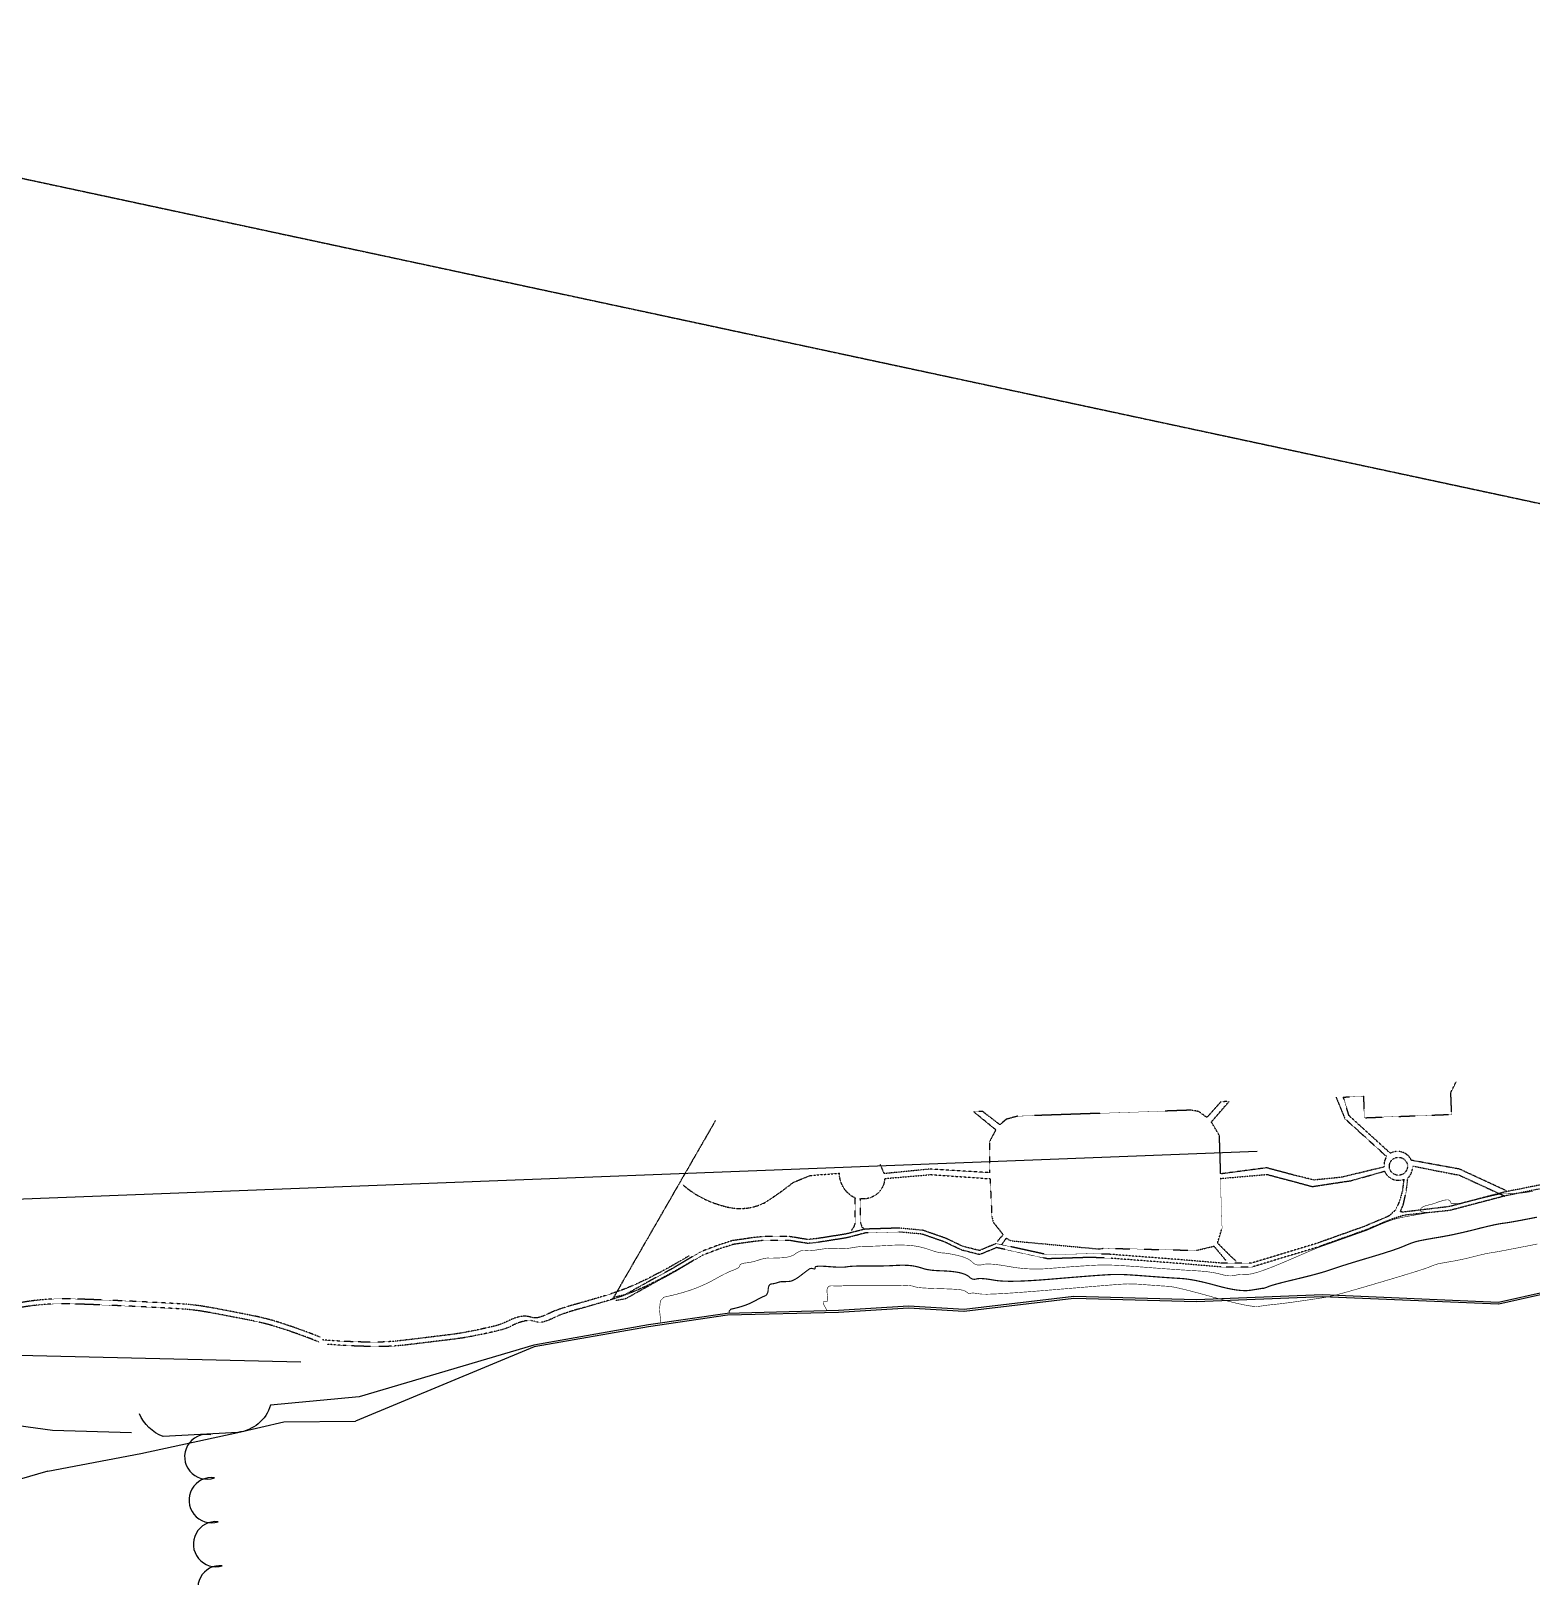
# Model space of a CAD drawing. Extents: x 11113384 to 13069430, y 3172370 to 5201108.
# Drawn here: x 11770957 to 12157800, y 4802691 to 5201108 of the extents above; entities that cross this region are included whole.
import ezdxf

# ---------------------------------------------------------------- set-up
doc = ezdxf.new("R2010")
doc.units = 0
doc.linetypes.add('CENTER2', pattern=[28.575, 19.05, -3.175, 3.175, -3.175])
doc.linetypes.add('X6', pattern=[2, 1, -1])
doc.layers.get('0').update_dxf_attribs({"linetype": 'CONTINUOUS'})
for name, color, linetype in [('_A11-总平面-道路', 4, 'CONTINUOUS'), ('DGX', 2, 'CONTINUOUS'), ('DLSS', 4, 'CONTINUOUS'), ('DMTZ', 3, 'CONTINUOUS'), ('SXSS', 5, 'CONTINUOUS')]:
    doc.layers.add(name, color=color, linetype=linetype)
doc.linetypes.add('10411', pattern='A,2,[150,AAA.SHX,S=1,R=0,X=0,Y=1],2,[151,AAA.SHX,S=1,R=0,X=0,Y=3],1e-11', length=4)
doc.linetypes.add('10412', pattern='A,2,[158,AAA.SHX,S=1,R=0,X=0,Y=0],2,[151,AAA.SHX,S=1,R=0,X=0,Y=3],1e-12', length=4)
doc.linetypes.add('10422', pattern='A,2,[150,AAA.SHX,S=1,R=0,X=0,Y=1],2,[177,AAA.SHX,S=1,R=0,X=0,Y=0.8],1e-09', length=4)
doc.linetypes.add('842', pattern='A,1.6,[150,AAA.SHX,S=0.8,R=0,X=0,Y=0.8],1e-11', length=1.6)

msp = doc.modelspace()

# ---------------------------------------------------------------- linework, layer by layer
at = {"linetype": 'CENTER2', "ltscale": 5}
msp.add_lwpolyline([(11591258, 5201108), (13049603, 4888710), (12797457, 3711631), (11339112, 4024029)], close=True, dxfattribs=at)
at = {"layer": '_A11-总平面-道路', "ltscale": 5}
msp.add_line((12087171, 4912167), (11761244, 4899548), dxfattribs=at)
at = {"layer": 'DGX', "linetype": 'Continuous', "const_width": 150}
for points in [[(12158292, 4901895), (12157500, 4901773), (12156924, 4901684), (12156565, 4901628), (12156422, 4901605), (12156375, 4901597), (12156305, 4901586), (12156212, 4901574), (12156094, 4901558), (12155954, 4901541), (12155789, 4901521), (12155601, 4901499), (12155389, 4901474), (12155155, 4901449), (12154898, 4901424), (12154618, 4901401), (12154316, 4901379), (12153991, 4901358), (12153644, 4901339), (12153275, 4901320), (12152883, 4901302), (12152493, 4901287), (12152129, 4901274), (12151791, 4901263), (12151479, 4901256), (12151193, 4901250), (12150932, 4901248), (12150698, 4901248), (12150490, 4901251), (12150209, 4901230), (12149756, 4901159), (12149132, 4901038), (12148336, 4900866), (12147368, 4900645), (12146229, 4900373), (12144918, 4900051), (12143435, 4899679), (12141963, 4899321), (12140682, 4899043), (12139595, 4898845), (12138699, 4898726), (12137996, 4898687), (12137484, 4898727), (12137165, 4898847), (12137039, 4899047), (12136985, 4899265), (12136885, 4899439), (12136739, 4899571), (12136547, 4899659), (12136308, 4899704), (12136023, 4899705), (12135692, 4899664), (12135315, 4899579), (12134933, 4899476), (12134587, 4899379), (12134278, 4899289), (12134005, 4899205), (12133769, 4899127), (12133569, 4899056), (12133405, 4898992), (12133278, 4898934), (12133150, 4898876), (12132984, 4898814), (12132779, 4898747), (12132536, 4898675), (12132254, 4898598), (12131934, 4898516), (12131576, 4898430), (12131179, 4898338), (12130785, 4898238), (12130435, 4898126), (12130128, 4898003), (12129865, 4897867), (12129646, 4897720), (12129470, 4897561), (12129338, 4897389), (12129249, 4897207), (12129216, 4897031), (12129247, 4896881), (12129344, 4896756), (12129507, 4896658), (12129735, 4896586), (12130029, 4896540), (12130388, 4896519), (12130812, 4896525), (12131184, 4896533), (12131386, 4896519), (12131418, 4896485), (12131279, 4896429), (12130969, 4896351), (12130489, 4896253), (12129839, 4896133), (12129019, 4895991), (12128140, 4895842), (12127314, 4895698), (12126541, 4895560), (12125822, 4895426), (12125155, 4895298), (12124542, 4895176), (12123983, 4895058), (12123476, 4894947), (12122978, 4894823), (12122443, 4894671), (12121872, 4894491), (12121263, 4894282), (12120618, 4894044), (12119936, 4893778), (12119218, 4893484), (12118463, 4893161), (12117735, 4892844), (12117100, 4892568), (12116556, 4892333), (12116105, 4892139), (12115746, 4891985), (12115478, 4891872), (12115303, 4891800), (12115220, 4891769), (12115091, 4891725), (12114775, 4891614), (12114274, 4891437), (12113588, 4891194), (12112715, 4890884), (12111658, 4890508), (12110414, 4890066), (12108985, 4889557), (12107556, 4889048), (12106314, 4888606), (12105257, 4888231), (12104386, 4887923), (12103702, 4887681), (12103204, 4887506), (12102892, 4887398), (12102766, 4887357), (12102612, 4887297), (12102215, 4887131), (12101576, 4886860), (12100695, 4886485), (12099572, 4886004), (12098206, 4885417), (12096598, 4884726), (12094748, 4883930), (12092866, 4883133), (12091164, 4882442), (12089641, 4881855), (12088297, 4881374), (12087133, 4880998), (12086149, 4880727), (12085344, 4880560), (12084718, 4880499), (12084210, 4880490), (12083758, 4880479), (12083362, 4880467), (12083022, 4880454), (12082737, 4880440), (12082509, 4880424), (12082337, 4880406), (12082220, 4880388), (12082121, 4880367), (12081999, 4880343), (12081854, 4880316), (12081688, 4880286), (12081499, 4880253), (12081287, 4880217), (12081054, 4880178), (12080798, 4880136), (12080513, 4880105), (12080191, 4880099), (12079834, 4880117), (12079440, 4880161), (12079009, 4880230), (12078543, 4880323), (12078040, 4880442), (12077501, 4880585), (12076908, 4880735), (12076242, 4880874), (12075504, 4881000), (12074694, 4881115), (12073812, 4881218), (12072857, 4881309), (12071830, 4881389), (12070731, 4881456), (12069547, 4881524), (12068267, 4881602), (12066891, 4881691), (12065419, 4881790), (12063851, 4881901), (12062186, 4882022), (12060425, 4882154), (12058568, 4882297), (12056754, 4882435), (12055122, 4882555), (12053672, 4882657), (12052405, 4882739), (12051319, 4882803), (12050416, 4882848), (12049695, 4882874), (12049156, 4882881), (12048732, 4882880), (12048356, 4882880), (12048027, 4882881), (12047746, 4882884), (12047513, 4882888), (12047327, 4882893), (12047188, 4882900), (12047098, 4882908), (12046970, 4882912), (12046719, 4882907), (12046345, 4882892), (12045848, 4882869), (12045229, 4882836), (12044487, 4882794), (12043622, 4882742), (12042634, 4882681), (12041571, 4882613), (12040480, 4882540), (12039362, 4882462), (12038216, 4882378), (12037042, 4882290), (12035841, 4882196), (12034611, 4882097), (12033355, 4881993), (12032082, 4881907), (12030807, 4881865), (12029529, 4881867), (12028248, 4881911), (12026964, 4881999), (12025678, 4882130), (12024388, 4882304), (12023095, 4882521), (12021858, 4882737), (12020733, 4882910), (12019720, 4883038), (12018820, 4883122), (12018033, 4883161), (12017358, 4883156), (12016796, 4883107), (12016346, 4883014), (12015961, 4882922), (12015591, 4882879), (12015238, 4882885), (12014901, 4882938), (12014580, 4883041), (12014276, 4883191), (12013987, 4883390), (12013714, 4883637), (12013425, 4883902), (12013086, 4884151), (12012697, 4884387), (12012259, 4884607), (12011771, 4884814), (12011234, 4885005), (12010647, 4885183), (12010011, 4885345), (12009372, 4885492), (12008778, 4885620), (12008230, 4885729), (12007726, 4885820), (12007267, 4885893), (12006853, 4885947), (12006485, 4885983), (12006161, 4886001), (12005841, 4886022), (12005483, 4886069), (12005088, 4886141), (12004655, 4886238), (12004185, 4886361), (12003677, 4886510), (12003131, 4886684), (12002548, 4886883), (12001945, 4887086), (12001340, 4887268), (12000734, 4887431), (12000126, 4887574), (11999516, 4887697), (11998905, 4887800), (11998291, 4887883), (11997677, 4887946), (11997044, 4887993), (11996379, 4888026), (11995681, 4888045), (11994949, 4888050), (11994185, 4888042), (11993388, 4888020), (11992557, 4887984), (11991694, 4887935), (11990842, 4887882), (11990046, 4887837), (11989307, 4887799), (11988625, 4887769), (11987998, 4887746), (11987428, 4887731), (11986915, 4887723), (11986457, 4887722), (11986025, 4887719), (11985586, 4887705), (11985140, 4887679), (11984688, 4887641), (11984229, 4887591), (11983763, 4887529), (11983291, 4887456), (11982812, 4887371), (11982330, 4887288), (11981850, 4887221), (11981372, 4887171), (11980895, 4887137), (11980419, 4887120), (11979945, 4887119), (11979473, 4887134), (11979002, 4887166), (11978530, 4887198), (11978053, 4887216), (11977573, 4887220), (11977089, 4887210), (11976600, 4887185), (11976107, 4887145), (11975610, 4887092), (11975109, 4887024), (11974627, 4886951), (11974186, 4886885), (11973787, 4886825), (11973429, 4886770), (11973112, 4886722), (11972838, 4886679), (11972604, 4886642), (11972413, 4886612), (11972234, 4886588), (11972040, 4886571), (11971830, 4886563), (11971604, 4886562), (11971363, 4886569), (11971106, 4886583), (11970834, 4886605), (11970546, 4886635), (11970250, 4886652), (11969953, 4886635), (11969655, 4886584), (11969356, 4886499), (11969056, 4886381), (11968755, 4886229), (11968452, 4886044), (11968149, 4885824), (11967826, 4885601), (11967464, 4885403), (11967063, 4885231), (11966623, 4885085), (11966145, 4884964), (11965627, 4884870), (11965071, 4884800), (11964476, 4884757), (11963885, 4884729), (11963344, 4884706), (11962851, 4884689), (11962407, 4884678), (11962012, 4884671), (11961665, 4884670), (11961367, 4884675), (11961118, 4884685), (11960881, 4884687), (11960621, 4884671), (11960337, 4884635), (11960029, 4884579), (11959697, 4884504), (11959342, 4884410), (11958963, 4884296), (11958560, 4884163), (11958147, 4884026), (11957737, 4883903), (11957330, 4883793), (11956926, 4883697), (11956525, 4883614), (11956128, 4883543), (11955734, 4883487), (11955342, 4883443), (11954977, 4883400), (11954659, 4883343), (11954388, 4883273), (11954166, 4883190), (11953991, 4883094), (11953864, 4882984), (11953785, 4882861), (11953753, 4882725), (11953719, 4882582), (11953634, 4882438), (11953496, 4882293), (11953305, 4882147), (11953063, 4882000), (11952769, 4881852), (11952422, 4881703), (11952024, 4881553), (11951584, 4881388), (11951113, 4881194), (11950611, 4880970), (11950078, 4880717), (11949514, 4880435), (11948919, 4880124), (11948293, 4879784), (11947636, 4879414), (11946959, 4879036), (11946272, 4878671), (11945575, 4878319), (11944869, 4877981), (11944154, 4877655), (11943429, 4877342), (11942694, 4877042), (11941949, 4876755), (11941172, 4876476), (11940339, 4876200), (11939450, 4875926), (11938504, 4875655), (11937503, 4875386), (11936446, 4875121), (11935333, 4874858), (11934164, 4874597), (11933284, 4873682), (11933035, 4871455), (11933419, 4867923)], [(12159426, 4888321), (12156876, 4887819), (12154628, 4887379), (12152681, 4887001), (12151037, 4886686), (12149694, 4886434), (12148653, 4886244), (12147914, 4886117), (12147476, 4886053), (12147157, 4886009), (12146772, 4885943), (12146322, 4885855), (12145805, 4885745), (12145223, 4885614), (12144575, 4885460), (12143862, 4885285), (12143083, 4885088), (12142281, 4884886), (12141501, 4884697), (12140743, 4884520), (12140006, 4884356), (12139290, 4884204), (12138595, 4884065), (12137922, 4883939), (12137270, 4883825), (12136655, 4883721), (12136094, 4883625), (12135586, 4883535), (12135130, 4883453), (12134728, 4883378), (12134379, 4883311), (12134084, 4883251), (12133841, 4883198), (12133616, 4883142), (12133375, 4883074), (12133118, 4882993), (12132844, 4882898), (12132553, 4882791), (12132246, 4882672), (12131922, 4882539), (12131582, 4882394), (12131077, 4882198), (12130259, 4881917), (12129129, 4881549), (12127686, 4881095), (12125930, 4880554), (12123861, 4879927), (12121480, 4879213), (12118786, 4878413), (12116086, 4877618), (12113687, 4876918), (12111591, 4876314), (12109796, 4875805), (12108302, 4875391), (12107110, 4875074), (12106219, 4874851), (12105630, 4874725), (12105142, 4874640), (12104556, 4874542), (12103870, 4874432), (12103085, 4874310), (12102202, 4874175), (12101220, 4874028), (12100138, 4873869), (12098958, 4873697), (12097771, 4873527), (12096667, 4873372), (12095648, 4873233), (12094714, 4873109), (12093863, 4873001), (12093097, 4872908), (12092415, 4872831), (12091817, 4872770), (12091265, 4872714), (12090719, 4872655), (12090179, 4872592), (12089645, 4872526), (12089117, 4872456), (12088596, 4872382), (12088081, 4872305), (12087572, 4872224), (12086947, 4872189), (12086083, 4872248), (12084981, 4872403), (12083640, 4872652), (12082061, 4872996), (12080243, 4873435), (12078187, 4873968), (12075892, 4874596), (12073598, 4875231), (12071543, 4875786), (12069728, 4876259), (12068153, 4876650), (12066818, 4876961), (12065723, 4877191), (12064868, 4877340), (12064252, 4877407), (12063735, 4877437), (12063176, 4877471), (12062575, 4877509), (12061933, 4877553), (12061248, 4877601), (12060521, 4877654), (12059752, 4877712), (12058941, 4877774), (12058149, 4877835), (12057437, 4877887), (12056804, 4877931), (12056250, 4877967), (12055776, 4877995), (12055382, 4878015), (12055067, 4878026), (12054832, 4878029), (12054647, 4878029), (12054483, 4878029), (12054339, 4878029), (12054216, 4878030), (12054114, 4878032), (12054033, 4878034), (12053973, 4878037), (12053933, 4878041), (12053877, 4878043), (12053768, 4878040), (12053604, 4878034), (12053388, 4878024), (12053117, 4878009), (12052793, 4877991), (12052416, 4877968), (12051984, 4877942), (12051300, 4877894), (12050165, 4877806), (12048578, 4877680), (12046540, 4877514), (12044051, 4877309), (12041109, 4877065), (12037717, 4876782), (12033873, 4876460), (12030028, 4876145), (12026634, 4875883), (12023690, 4875675), (12021197, 4875520), (12019154, 4875419), (12017561, 4875371), (12016419, 4875377), (12015728, 4875436), (12015282, 4875514), (12014876, 4875577), (12014511, 4875623), (12014187, 4875653), (12013903, 4875667), (12013660, 4875665), (12013457, 4875648), (12013295, 4875614), (12013156, 4875581), (12013023, 4875566), (12012896, 4875567), (12012774, 4875587), (12012659, 4875624), (12012549, 4875678), (12012445, 4875750), (12012347, 4875839), (12012242, 4875934), (12012120, 4876024), (12011980, 4876109), (12011822, 4876188), (12011646, 4876263), (12011453, 4876332), (12011241, 4876396), (12011012, 4876454), (12010709, 4876509), (12010277, 4876561), (12009715, 4876611), (12009024, 4876658), (12008204, 4876702), (12007254, 4876744), (12006175, 4876783), (12004967, 4876820), (12003761, 4876858), (12002688, 4876900), (12001749, 4876947), (12000944, 4876998), (12000272, 4877054), (11999734, 4877115), (11999329, 4877180), (11999058, 4877250), (11998853, 4877318), (11998648, 4877380), (11998442, 4877435), (11998236, 4877484), (11998029, 4877526), (11997821, 4877561), (11997613, 4877589), (11997404, 4877611), (11997190, 4877626), (11996964, 4877638), (11996727, 4877644), (11996478, 4877646), (11996219, 4877643), (11995948, 4877636), (11995666, 4877623), (11995373, 4877607), (11994987, 4877589), (11994426, 4877576), (11993690, 4877567), (11992780, 4877562), (11991695, 4877561), (11990435, 4877563), (11989001, 4877570), (11987391, 4877581), (11985791, 4877590), (11984383, 4877595), (11983168, 4877595), (11982145, 4877589), (11981314, 4877578), (11980676, 4877561), (11980230, 4877539), (11979977, 4877512), (11979802, 4877487), (11979593, 4877470), (11979350, 4877461), (11979072, 4877460), (11978759, 4877468), (11978412, 4877484), (11978031, 4877508), (11977614, 4877540), (11977215, 4877539), (11976883, 4877461), (11976618, 4877306), (11976421, 4877075), (11976292, 4876767), (11976230, 4876383), (11976236, 4875922), (11976310, 4875384), (11976394, 4874850), (11976434, 4874400), (11976428, 4874033), (11976377, 4873749), (11976280, 4873549), (11976139, 4873432), (11975952, 4873398), (11975720, 4873448), (11975499, 4873503), (11975348, 4873484), (11975266, 4873391), (11975253, 4873224), (11975309, 4872982), (11975434, 4872667), (11975629, 4872279), (11975892, 4871816), (11976172, 4871339), (11976308, 4871100)]]:
    msp.add_lwpolyline(points, dxfattribs=at)
at = {"layer": 'DGX', "color": 3, "linetype": 'Continuous', "const_width": 300}
msp.add_lwpolyline([(12159287, 4895229), (12157924, 4894963), (12156613, 4894706), (12155415, 4894476), (12154330, 4894274), (12153359, 4894098), (12152502, 4893950), (12151757, 4893829), (12151126, 4893735), (12150609, 4893668), (12150095, 4893597), (12149475, 4893491), (12148750, 4893349), (12147918, 4893173), (12146981, 4892961), (12145939, 4892714), (12144790, 4892431), (12143536, 4892114), (12142246, 4891789), (12140990, 4891485), (12139769, 4891200), (12138582, 4890936), (12137430, 4890692), (12136312, 4890468), (12135228, 4890265), (12134179, 4890082), (12133190, 4889914), (12132286, 4889759), (12131467, 4889615), (12130735, 4889483), (12130087, 4889363), (12129526, 4889254), (12129049, 4889157), (12128659, 4889072), (12128297, 4888983), (12127909, 4888872), (12127495, 4888742), (12127054, 4888590), (12126586, 4888418), (12126091, 4888225), (12125570, 4888011), (12125022, 4887777), (12124389, 4887516), (12123611, 4887222), (12122689, 4886896), (12121622, 4886536), (12120410, 4886143), (12119054, 4885718), (12117554, 4885259), (12115909, 4884768), (12114256, 4884276), (12112730, 4883817), (12111333, 4883390), (12110063, 4882996), (12108921, 4882635), (12107906, 4882306), (12107020, 4882010), (12106261, 4881746), (12105514, 4881491), (12104662, 4881221), (12103706, 4880937), (12102646, 4880638), (12101480, 4880325), (12100210, 4879997), (12098836, 4879654), (12097357, 4879296), (12095904, 4878946), (12094609, 4878628), (12093470, 4878340), (12092488, 4878083), (12091664, 4877857), (12090996, 4877661), (12090486, 4877497), (12090132, 4877363), (12089870, 4877252), (12089633, 4877155), (12089420, 4877074), (12089233, 4877006), (12089071, 4876954), (12088934, 4876916), (12088821, 4876893), (12088734, 4876884), (12088663, 4876883), (12088600, 4876882), (12088545, 4876880), (12088498, 4876878), (12088458, 4876876), (12088426, 4876874), (12088402, 4876872), (12088386, 4876869), (12088330, 4876859), (12088186, 4876835), (12087955, 4876797), (12087637, 4876745), (12087231, 4876678), (12086737, 4876597), (12086156, 4876502), (12085488, 4876393), (12084727, 4876310), (12083870, 4876293), (12082916, 4876343), (12081866, 4876460), (12080718, 4876643), (12079475, 4876892), (12078134, 4877208), (12076697, 4877591), (12075253, 4877983), (12073893, 4878330), (12072616, 4878629), (12071424, 4878883), (12070315, 4879090), (12069290, 4879250), (12068349, 4879364), (12067491, 4879432), (12066641, 4879480), (12065722, 4879536), (12064733, 4879600), (12063676, 4879672), (12062549, 4879751), (12061353, 4879838), (12060089, 4879933), (12058755, 4880035), (12057452, 4880135), (12056279, 4880221), (12055238, 4880294), (12054327, 4880353), (12053548, 4880399), (12052899, 4880431), (12052381, 4880450), (12051994, 4880455), (12051690, 4880454), (12051419, 4880454), (12051183, 4880455), (12050981, 4880457), (12050813, 4880460), (12050680, 4880464), (12050581, 4880469), (12050516, 4880474), (12050423, 4880477), (12050243, 4880474), (12049975, 4880463), (12049618, 4880446), (12049173, 4880423), (12048640, 4880392), (12048019, 4880355), (12047309, 4880312), (12046436, 4880254), (12045323, 4880173), (12043970, 4880071), (12042378, 4879946), (12040546, 4879800), (12038475, 4879631), (12036164, 4879439), (12033614, 4879226), (12031055, 4879026), (12028720, 4878874), (12026610, 4878771), (12024722, 4878716), (12023059, 4878709), (12021619, 4878750), (12020404, 4878840), (12019412, 4878979), (12018570, 4879126), (12017804, 4879243), (12017116, 4879330), (12016503, 4879387), (12015968, 4879414), (12015509, 4879411), (12015126, 4879377), (12014821, 4879314), (12014558, 4879252), (12014307, 4879222), (12014067, 4879226), (12013838, 4879263), (12013620, 4879332), (12013412, 4879435), (12013216, 4879570), (12013030, 4879738), (12012834, 4879918), (12012603, 4880088), (12012339, 4880248), (12012041, 4880398), (12011709, 4880538), (12011343, 4880669), (12010944, 4880789), (12010511, 4880900), (12010040, 4881000), (12009527, 4881090), (12008972, 4881170), (12008375, 4881239), (12007735, 4881298), (12007054, 4881346), (12006330, 4881383), (12005564, 4881410), (12004801, 4881440), (12004086, 4881484), (12003419, 4881544), (12002800, 4881618), (12002229, 4881708), (12001705, 4881812), (12001230, 4881932), (12000803, 4882066), (12000399, 4882202), (11999994, 4882324), (11999588, 4882433), (11999181, 4882529), (11998772, 4882611), (11998363, 4882680), (11997952, 4882736), (11997540, 4882778), (11997117, 4882810), (11996671, 4882832), (11996204, 4882845), (11995714, 4882848), (11995202, 4882843), (11994668, 4882828), (11994112, 4882804), (11993533, 4882771), (11992914, 4882736), (11992236, 4882707), (11991499, 4882683), (11990702, 4882665), (11989847, 4882653), (11988932, 4882647), (11987958, 4882646), (11986924, 4882651), (11985908, 4882655), (11984985, 4882650), (11984154, 4882637), (11983416, 4882615), (11982771, 4882584), (11982219, 4882545), (11981760, 4882498), (11981394, 4882442), (11981039, 4882390), (11980614, 4882355), (11980119, 4882336), (11979553, 4882335), (11978917, 4882351), (11978210, 4882383), (11977434, 4882433), (11976587, 4882499), (11975761, 4882560), (11975049, 4882596), (11974451, 4882606), (11973965, 4882590), (11973593, 4882548), (11973335, 4882480), (11973189, 4882386), (11973157, 4882266), (11973172, 4882145), (11973165, 4882046), (11973137, 4881971), (11973088, 4881919), (11973018, 4881890), (11972928, 4881884), (11972816, 4881901), (11972683, 4881941), (11972541, 4881985), (11972405, 4882013), (11972272, 4882027), (11972144, 4882025), (11972020, 4882008), (11971901, 4881975), (11971785, 4881927), (11971675, 4881864), (11971544, 4881775), (11971370, 4881650), (11971151, 4881490), (11970889, 4881293), (11970583, 4881061), (11970232, 4880793), (11969838, 4880489), (11969400, 4880149), (11968950, 4879813), (11968520, 4879520), (11968111, 4879269), (11967721, 4879061), (11967351, 4878896), (11967001, 4878774), (11966671, 4878695), (11966361, 4878659), (11966074, 4878645), (11965809, 4878634), (11965569, 4878626), (11965353, 4878620), (11965160, 4878617), (11964991, 4878616), (11964845, 4878619), (11964724, 4878623), (11964609, 4878625), (11964482, 4878617), (11964343, 4878599), (11964193, 4878572), (11964031, 4878535), (11963858, 4878489), (11963673, 4878434), (11963476, 4878369), (11963275, 4878302), (11963075, 4878242), (11962876, 4878189), (11962679, 4878142), (11962484, 4878101), (11962290, 4878067), (11962098, 4878039), (11961907, 4878018), (11961728, 4877980), (11961570, 4877900), (11961434, 4877781), (11961319, 4877620), (11961225, 4877419), (11961153, 4877177), (11961102, 4876894), (11961073, 4876570), (11961042, 4876243), (11960988, 4875950), (11960911, 4875691), (11960810, 4875465), (11960686, 4875273), (11960538, 4875116), (11960366, 4874991), (11960171, 4874901), (11959957, 4874821), (11959727, 4874726), (11959483, 4874617), (11959223, 4874494), (11958949, 4874357), (11958659, 4874206), (11958354, 4874040), (11958035, 4873860), (11957705, 4873676), (11957370, 4873498), (11957031, 4873327), (11956688, 4873162), (11956339, 4873003), (11955986, 4872851), (11955628, 4872705), (11955266, 4872565), (11954887, 4872429), (11954482, 4872295), (11954049, 4872161), (11953588, 4872029), (11953101, 4871899), (11952586, 4871769), (11952044, 4871641), (11951475, 4871514), (11951046, 4871069), (11950977, 4870451)], dxfattribs=at)
msp.add_lwpolyline([(12159287, 4895229), (12157924, 4894963), (12156613, 4894706), (12155415, 4894476), (12154330, 4894274), (12153359, 4894098), (12152502, 4893950), (12151757, 4893829), (12151126, 4893735), (12150609, 4893668), (12150095, 4893597), (12149475, 4893491), (12148750, 4893349), (12147918, 4893173), (12146981, 4892961), (12145939, 4892714), (12144790, 4892431), (12143536, 4892114), (12142246, 4891789), (12140990, 4891485), (12139769, 4891200), (12138582, 4890936), (12137430, 4890692), (12136312, 4890468), (12135228, 4890265), (12134179, 4890082), (12133190, 4889914), (12132286, 4889759), (12131467, 4889615), (12130735, 4889483), (12130087, 4889363), (12129526, 4889254), (12129049, 4889157), (12128659, 4889072), (12128297, 4888983), (12127909, 4888872), (12127495, 4888742), (12127054, 4888590), (12126586, 4888418), (12126091, 4888225), (12125570, 4888011), (12125022, 4887777), (12124389, 4887516), (12123611, 4887222), (12122689, 4886896), (12121622, 4886536), (12120410, 4886143), (12119054, 4885718), (12117554, 4885259), (12115909, 4884768), (12114256, 4884276), (12112730, 4883817), (12111333, 4883390), (12110063, 4882996), (12108921, 4882635), (12107906, 4882306), (12107020, 4882010), (12106261, 4881746), (12105514, 4881491), (12104662, 4881221), (12103706, 4880937), (12102646, 4880638), (12101480, 4880325), (12100210, 4879997), (12098836, 4879654), (12097357, 4879296), (12095904, 4878946), (12094609, 4878628), (12093470, 4878340), (12092488, 4878083), (12091664, 4877857), (12090996, 4877661), (12090486, 4877497), (12090132, 4877363), (12089870, 4877252), (12089633, 4877155), (12089420, 4877074), (12089233, 4877006), (12089071, 4876954), (12088934, 4876916), (12088821, 4876893), (12088734, 4876884), (12088663, 4876883), (12088600, 4876882), (12088545, 4876880), (12088498, 4876878), (12088458, 4876876), (12088426, 4876874), (12088402, 4876872), (12088386, 4876869), (12088330, 4876859), (12088186, 4876835), (12087955, 4876797), (12087637, 4876745), (12087231, 4876678), (12086737, 4876597), (12086156, 4876502), (12085488, 4876393), (12084727, 4876310), (12083870, 4876293), (12082916, 4876343), (12081866, 4876460), (12080718, 4876643), (12079475, 4876892), (12078134, 4877208), (12076697, 4877591), (12075253, 4877983), (12073893, 4878330), (12072616, 4878629), (12071424, 4878883), (12070315, 4879090), (12069290, 4879250), (12068349, 4879364), (12067491, 4879432), (12066641, 4879480), (12065722, 4879536), (12064733, 4879600), (12063676, 4879672), (12062549, 4879751), (12061353, 4879838), (12060089, 4879933), (12058755, 4880035), (12057452, 4880135), (12056279, 4880221), (12055238, 4880294), (12054327, 4880353), (12053548, 4880399), (12052899, 4880431), (12052381, 4880450), (12051994, 4880455), (12051690, 4880454), (12051419, 4880454), (12051183, 4880455), (12050981, 4880457), (12050813, 4880460), (12050680, 4880464), (12050581, 4880469), (12050516, 4880474), (12050423, 4880477), (12050243, 4880474), (12049975, 4880463), (12049618, 4880446), (12049173, 4880423), (12048640, 4880392), (12048019, 4880355), (12047309, 4880312), (12046436, 4880254), (12045323, 4880173), (12043970, 4880071), (12042378, 4879946), (12040546, 4879800), (12038475, 4879631), (12036164, 4879439), (12033614, 4879226), (12031055, 4879026), (12028720, 4878874), (12026610, 4878771), (12024722, 4878716), (12023059, 4878709), (12021619, 4878750), (12020404, 4878840), (12019412, 4878979), (12018570, 4879126), (12017804, 4879243), (12017116, 4879330), (12016503, 4879387), (12015968, 4879414), (12015509, 4879411), (12015126, 4879377), (12014821, 4879314), (12014558, 4879252), (12014307, 4879222), (12014067, 4879226), (12013838, 4879263), (12013620, 4879332), (12013412, 4879435), (12013216, 4879570), (12013030, 4879738), (12012834, 4879918), (12012603, 4880088), (12012339, 4880248), (12012041, 4880398), (12011709, 4880538), (12011343, 4880669), (12010944, 4880789), (12010511, 4880900), (12010040, 4881000), (12009527, 4881090), (12008972, 4881170), (12008375, 4881239), (12007735, 4881298), (12007054, 4881346), (12006330, 4881383), (12005564, 4881410), (12004801, 4881440), (12004086, 4881484), (12003419, 4881544), (12002800, 4881618), (12002229, 4881708), (12001705, 4881812), (12001230, 4881932), (12000803, 4882066), (12000399, 4882202), (11999994, 4882324), (11999588, 4882433), (11999181, 4882529), (11998772, 4882611), (11998363, 4882680), (11997952, 4882736), (11997540, 4882778), (11997117, 4882810), (11996671, 4882832), (11996204, 4882845), (11995714, 4882848), (11995202, 4882843), (11994668, 4882828), (11994112, 4882804), (11993533, 4882771), (11992914, 4882736), (11992236, 4882707), (11991499, 4882683), (11990702, 4882665), (11989847, 4882653), (11988932, 4882647), (11987958, 4882646), (11986924, 4882651), (11985908, 4882655), (11984985, 4882650), (11984154, 4882637), (11983416, 4882615), (11982771, 4882584), (11982219, 4882545), (11981760, 4882498), (11981394, 4882442), (11981039, 4882390), (11980614, 4882355), (11980119, 4882336), (11979553, 4882335), (11978917, 4882351), (11978210, 4882383), (11977434, 4882433), (11976587, 4882499), (11975761, 4882560), (11975049, 4882596), (11974451, 4882606), (11973965, 4882590), (11973593, 4882548), (11973335, 4882480), (11973189, 4882386), (11973157, 4882266), (11973172, 4882145), (11973165, 4882046), (11973137, 4881971), (11973088, 4881919), (11973018, 4881890), (11972928, 4881884), (11972816, 4881901), (11972683, 4881941), (11972541, 4881985), (11972405, 4882013), (11972272, 4882027), (11972144, 4882025), (11972020, 4882008), (11971901, 4881975), (11971785, 4881927), (11971675, 4881864), (11971544, 4881775), (11971370, 4881650), (11971151, 4881490), (11970889, 4881293), (11970583, 4881061), (11970232, 4880793), (11969838, 4880489), (11969400, 4880149), (11968950, 4879813), (11968520, 4879520), (11968111, 4879269), (11967721, 4879061), (11967351, 4878896), (11967001, 4878774), (11966671, 4878695), (11966361, 4878659), (11966074, 4878645), (11965809, 4878634), (11965569, 4878626), (11965353, 4878620), (11965160, 4878617), (11964991, 4878616), (11964845, 4878619), (11964724, 4878623), (11964609, 4878625), (11964482, 4878617), (11964343, 4878599), (11964193, 4878572), (11964031, 4878535), (11963858, 4878489), (11963673, 4878434), (11963476, 4878369), (11963275, 4878302), (11963075, 4878242), (11962876, 4878189), (11962679, 4878142), (11962484, 4878101), (11962290, 4878067), (11962098, 4878039), (11961907, 4878018), (11961728, 4877980), (11961570, 4877900), (11961434, 4877781), (11961319, 4877620), (11961225, 4877419), (11961153, 4877177), (11961102, 4876894), (11961073, 4876570), (11961042, 4876243), (11960988, 4875950), (11960911, 4875691), (11960810, 4875465), (11960686, 4875273), (11960538, 4875116), (11960366, 4874991), (11960171, 4874901), (11959957, 4874821), (11959727, 4874726), (11959483, 4874617), (11959223, 4874494), (11958949, 4874357), (11958659, 4874206), (11958354, 4874040), (11958035, 4873860), (11957705, 4873676), (11957370, 4873498), (11957031, 4873327), (11956688, 4873162), (11956339, 4873003), (11955986, 4872851), (11955628, 4872705), (11955266, 4872565), (11954887, 4872429), (11954482, 4872295), (11954049, 4872161), (11953588, 4872029), (11953101, 4871899), (11952586, 4871769), (11952044, 4871641), (11951475, 4871514), (11951046, 4871069), (11950977, 4870451)], dxfattribs=at)
at = {"layer": 'DLSS', "linetype": 'X6', "flags": 128}
for points in [[(12151506, 4901988), (12139298, 4907638), (12126955, 4909878, 0.4271654), (12121508, 4911713), (12110860, 4921399), (12109377, 4926196), (12114571, 4926407), (12114782, 4920866), (12137320, 4921751), (12137098, 4927370), (12138493, 4930200)], [(11939093, 4903558, 0.1148736), (11949247, 4898221, 0.1997373), (11960160, 4898971, 0.0277702), (11967568, 4904236), (11971934, 4905997), (11979449, 4906555)], [(11982544, 4891782), (11983319, 4892931), (11983522, 4893679), (11983546, 4900146, -0.2873701), (11979449, 4906555)], [(11991120, 4905201, -0.4449673), (11984747, 4900015), (11984825, 4893854), (11985195, 4892743), (11985998, 4892151)], [(12081749, 4883825), (12076944, 4888527), (12078117, 4892417), (12077664, 4905210), (12089740, 4906257), (12101402, 4903148), (12111424, 4904661), (12119994, 4907092, 0.4029836), (12124984, 4905008), (12124589, 4901877), (12123795, 4899221), (12122854, 4897104)], [(12124658, 4896519), (12124105, 4896667), (12124841, 4898417), (12125632, 4901986), (12126005, 4905335, 0.2379845), (12127193, 4908436), (12139326, 4906056), (12151084, 4900634)], [(11940683, 4885289, -0.0252007), (11928482, 4878635, -0.0375581), (11919794, 4875227, -0.0076505), (11910660, 4872566, 0.0186049), (11906927, 4871390, 0.0291196), (11904289, 4870272, -0.0381915), (11902261, 4869456, -0.1552863), (11899800, 4869460, 0.1366544), (11897020, 4869567, 0.0608628), (11893869, 4868399, -0.059309), (11890640, 4867191, -0.0086903), (11886203, 4866189, -0.0083078), (11881528, 4865299, -0.0118025), (11879490, 4864995, -0.0018611), (11866518, 4863423, -0.0312592), (11858821, 4863004, -0.0190004), (11846162, 4863589)], [(11941889, 4884160, -0.0252007), (11929688, 4877506, -0.0375581), (11921001, 4874098, -0.0076505), (11911866, 4871438, 0.0186049), (11908133, 4870261, 0.0291196), (11905495, 4869143, -0.0381915), (11903467, 4868327, -0.1552863), (11901006, 4868332, 0.1366544), (11898227, 4868438, 0.0608628), (11895075, 4867270, -0.059309), (11891846, 4866062, -0.0086903), (11887409, 4865060, -0.0083078), (11882734, 4864170, -0.0118025), (11880696, 4863866, -0.0018611), (11867724, 4862295, -0.0312592), (11860028, 4861876, -0.0190004), (11847368, 4862460)], [(11845292, 4863019, 0.0180222), (11834840, 4866771, 0.0280747), (11827934, 4868553, 0.0024953), (11819244, 4870236, 0.0057567), (11815466, 4870904, 0.0263227), (11809098, 4871611, 0.0061039), (11781514, 4872877, 0.0462087), (11769813, 4872189, 0.025644), (11749154, 4867951)], [(11845514, 4864303, 0.0180222), (11835061, 4868055, 0.0280747), (11828155, 4869837, 0.0024953), (11819466, 4871520, 0.0057567), (11815688, 4872187, 0.0263227), (11809320, 4872895, 0.0061039), (11781736, 4874161, 0.0462087), (11770035, 4873473, 0.025644), (11749375, 4869235)]]:
    msp.add_lwpolyline(points, format="xyb", dxfattribs=at)
for points in [[(12107492, 4926177), (12109736, 4920676), (12120472, 4910935), (12119966, 4909611), (12119868, 4908183), (12109083, 4905538), (12101840, 4904806), (12096759, 4906038), (12089573, 4907955), (12077754, 4906397), (12077431, 4916293), (12075362, 4919803), (12079944, 4925087), (12077772, 4924960), (12074195, 4920943), (12072112, 4922455), (12070216, 4922827), (12025443, 4921280), (12022466, 4920479), (12020793, 4919080), (12016358, 4922508), (12014000, 4922491), (12019762, 4917783), (12018684, 4915749), (12018107, 4914610), (12018165, 4906693), (12002793, 4907649), (11991009, 4906455), (11989953, 4908940)], [(11921001, 4874098), (11947528, 4920143)], [(12478529, 4906392), (12455774, 4905488), (12447670, 4904851), (12443165, 4905029), (12433094, 4905409), (12424415, 4906819), (12417538, 4909250), (12409765, 4911487), (12397450, 4913901), (12388750, 4915328), (12383795, 4915250), (12371648, 4914186), (12357273, 4913471), (12339804, 4914377), (12333594, 4914140), (12331976, 4913610), (12327337, 4913033), (12302534, 4899001), (12292599, 4895229), (12286268, 4893596), (12279775, 4893059), (12272898, 4893791), (12264769, 4896296), (12254304, 4900323), (12250670, 4902191), (12239890, 4909378), (12236554, 4911695), (12232176, 4912193), (12222992, 4909256), (12208828, 4906813), (12194079, 4903454), (12186623, 4903409), (12174431, 4904506), (12170314, 4904558), (12156383, 4901778), (12151376, 4900781), (12136856, 4896967), (12125094, 4895749), (12121483, 4894584), (12115205, 4891923), (12102885, 4887534), (12085776, 4882356), (12077984, 4882382), (12067631, 4883246), (12049253, 4884652), (12044096, 4884856), (12033119, 4884504), (12019979, 4887382), (12015644, 4885578), (12010920, 4886759), (12006531, 4888847), (12000724, 4890867), (11994792, 4891419), (11986141, 4891155), (11981344, 4889900), (11973837, 4888725), (11971295, 4888451), (11966492, 4889229), (11959633, 4889209), (11957393, 4888965), (11952069, 4888200), (11948571, 4887083), (11944039, 4885373), (11936901, 4881132), (11930574, 4877672), (11924375, 4874207), (11921578, 4873652)], [(12232452, 4914055), (12231686, 4913011), (12222757, 4910231), (12208632, 4907794), (12193964, 4904453), (12186665, 4904409), (12174482, 4905505), (12170222, 4905559), (12156187, 4902758), (12151151, 4901756), (12136684, 4897956), (12124658, 4896519), (12124105, 4896667)], [(11991120, 4905201), (12003030, 4906213), (12018281, 4905159), (12018743, 4895491), (12019052, 4893976), (12021685, 4890723), (12021685, 4890723), (12021095, 4890099), (12020105, 4888937)], [(12122854, 4897104), (12121108, 4895511), (12114842, 4892855), (12102572, 4888485), (12085630, 4883357), (12078027, 4883382), (12067711, 4884242), (12049311, 4885651), (12044099, 4885857), (12033212, 4885508), (12019885, 4888426), (12015565, 4886628), (12011260, 4887705), (12006911, 4889773), (12000937, 4891852), (11994824, 4892420), (11985998, 4892151), (11981140, 4890880), (11973706, 4889717), (11971321, 4889460), (11966571, 4890229), (11959577, 4890209), (11957268, 4889957), (11951844, 4889178), (11948242, 4888028), (11943604, 4886277), (11936406, 4882000), (11930091, 4878547), (11924025, 4875157), (11921384, 4874633)], [(12021284, 4888120), (12022471, 4889810), (12023700, 4889153), (12046369, 4887038), (12047469, 4887233), (12071461, 4886676), (12076023, 4887764), (12079099, 4884051)]]:
    msp.add_lwpolyline(points, dxfattribs=at)
at = {"layer": 'DLSS', "linetype": 'X6'}
msp.add_circle((12123588, 4908363), 2321, dxfattribs=at)
at = {"layer": 'DMTZ', "linetype": '10422', "flags": 128}
msp.add_lwpolyline([(12735115, 4905123), (12713169, 4902406), (12689108, 4900673), (12662221, 4900915), (12624865, 4899478), (12576295, 4897576), (12576295, 4897576), (12494494, 4892128), (12472804, 4890953), (12445692, 4893699), (12416529, 4898714), (12387747, 4901854), (12365006, 4900313), (12336324, 4893367), (12303262, 4881135), (12292126, 4880445), (12236588, 4885026), (12222297, 4885968), (12204435, 4885204), (12185561, 4881866), (12161651, 4876012), (12149397, 4873266), (12103973, 4875184), (12071537, 4873942), (12039906, 4874784), (12011576, 4871444), (11997264, 4872298), (11979210, 4871175), (11950534, 4870440), (11930173, 4867446), (11900644, 4862265), (11855583, 4848955), (11855583, 4848955)], dxfattribs=at)
at = {"layer": 'DMTZ', "linetype": '10411', "flags": 128}
msp.add_lwpolyline([(11840545, 4857851), (11840545, 4857851), (11676725, 4861702), (11619348, 4868087), (11558568, 4861000), (11469752, 4860613), (11418073, 4864258)], dxfattribs=at)
at = {"layer": 'DMTZ', "linetype": '10412', "flags": 128}
for points in [[(11796871, 4839641), (11776540, 4840198), (11748271, 4844111), (11714636, 4850214), (11686347, 4853747), (11660100, 4854521), (11621255, 4851703), (11593891, 4847910), (11566643, 4844161), (11552008, 4843326), (11408700, 4846835)], [(11855583, 4848955), (11832759, 4846746)]]:
    msp.add_lwpolyline(points, dxfattribs=at)
at = {"layer": 'DMTZ', "linetype": '10422', "flags": 128}
msp.add_lwpolyline([(11832759, 4846746, -0.2976637), (11824302, 4839741), (11805037, 4838650, -0.1955029), (11798919, 4844568)], format="xyb", dxfattribs=at)
at = {"layer": 'SXSS', "linetype": 'Continuous'}
msp.add_lwpolyline([(12161760, 4875524), (12149506, 4872778, -0.0657579), (12149376, 4872766), (12103972, 4874684), (12071556, 4873442, -0.0162317), (12071523, 4873442), (12039929, 4874283), (12011634, 4870948, -0.0442615), (12011546, 4870945), (11997265, 4871797), (11979241, 4870675, -0.009133), (11979223, 4870675), (11950577, 4869941), (11930253, 4866952), (11900735, 4861773), (11854689, 4842656)], format="xyb", dxfattribs=at)
msp.add_lwpolyline([(11775304, 4829744), (11799337, 4834281), (11824351, 4839730), (11836150, 4842475), (11854689, 4842656)], dxfattribs=at)
at = {"layer": 'SXSS', "linetype": '842', "flags": 128}
msp.add_lwpolyline([(11817353, 4839136, 1.3032242), (11818321, 4828044, 1.2430635), (11819247, 4816721, 1.2164325), (11820317, 4805360, 1.1960547), (11821293, 4793979, 1.1758516), (11822283, 4782630)], format="xyb", dxfattribs=at)
at = {"layer": 'SXSS', "linetype": 'Continuous', "flags": 128}
msp.add_lwpolyline([(11775304, 4829744), (11760431, 4825452)], dxfattribs=at)

doc.saveas('drawing.dxf')
